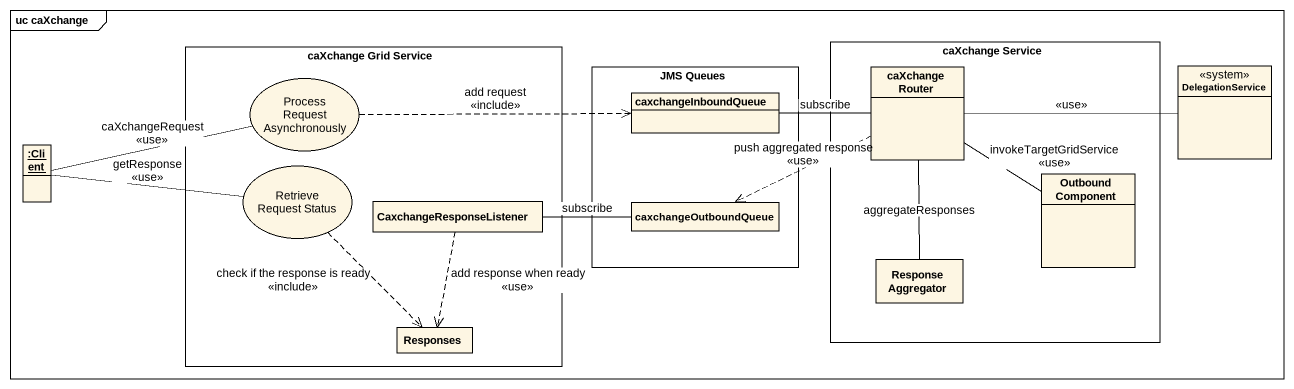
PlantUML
@startuml
mainframe uc caXchange
allowmixing
hide circle
hide empty members
rectangle "caXchange Grid Service" as caXchange_Grid_Service {
  usecase "Process Request Asynchronously" as Process_Request
  usecase "Retrieve Request Status" as Retrieve_Request_Status
  class CaxchangeResponseListener
  class Responses
}
rectangle "caXchange Service" as caXchange_Service {
  class "caXchange Router" as caXchange_Router
  class "Outbound Component" as Outbound_Component
  class "Response Aggregator" as Response_Aggregator
}
rectangle "JMS Queues" as JMS_Queues {
  class caxchangeInboundQueue
  class caxchangeOutboundQueue
}
class DelegationService <<system>>
object ":Client" as Client
Process_Request .right.> caxchangeInboundQueue : add request\n<<include>>
caXchange_Router -left- caxchangeInboundQueue : subscribe
caXchange_Router -right- DelegationService : <<use>>
caXchange_Router -- Outbound_Component : invokeTargetGridService\n<<use>>
caXchange_Router .left.> caxchangeOutboundQueue : push aggregated response\n<<use>>
caXchange_Router -- Response_Aggregator : aggregateResponses
Client -right- Process_Request : caXchangeRequest\n<<use>>
Client -right- Retrieve_Request_Status : getResponse\n<<use>>
Retrieve_Request_Status ..> Responses : check if the response is ready\n<<include>>
CaxchangeResponseListener -right- caxchangeOutboundQueue : subscribe
CaxchangeResponseListener ..> Responses : add response when ready\n<<use>>
@enduml
